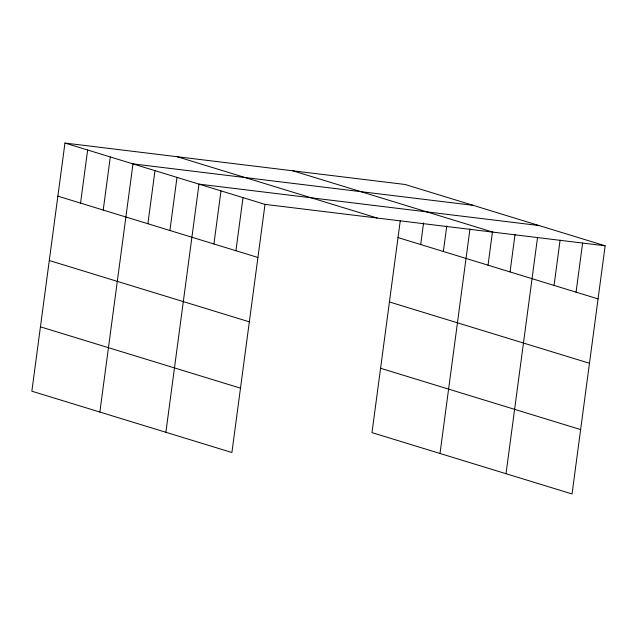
<?xml version="1.0" encoding="UTF-8"?>
<svg xmlns="http://www.w3.org/2000/svg" width="637" height="637" viewBox="0 0 637 637"><rect width="100%" height="100%" fill="white"/><g stroke="black" fill="none" stroke-linecap="round" stroke-linejoin="round"><path stroke-width="0.96" d="M64.958 143.054L31.85 391.198L231.9 452.517L265.008 204.373L64.958 143.054L405.1 184.483L605.15 245.802L572.042 493.946L371.992 432.627L400.243 220.872M80.549 203.107L87.635 150.006M103.218 210.059L110.305 156.957M99.866 412.051L132.974 163.9L473.116 205.329M147.895 223.746L154.982 170.644M169.904 230.49L176.99 177.389M165.883 432.284L198.991 184.133L539.133 225.562M213.913 243.987L220.999 190.885M235.921 250.731L243.008 197.629M420.683 244.536L423.573 222.902M443.36 251.488L446.768 225.92M440.008 453.48L469.971 228.93M488.038 265.175L492.497 231.741M510.046 271.919L515.03 234.551M506.025 473.713L537.556 237.362M554.055 285.416L560.09 240.181M576.055 292.16L582.616 242.992M265.008 204.373L605.15 245.802M292.853 170.812L492.903 232.131M177.205 156.726L377.255 218.045M398.014 237.585L598.063 298.904M57.871 196.156L257.929 257.475M389.422 301.954L589.48 363.265M49.288 260.525L249.338 321.836M380.576 368.266L580.626 429.577M40.442 326.837L240.491 388.148"/></g></svg>
